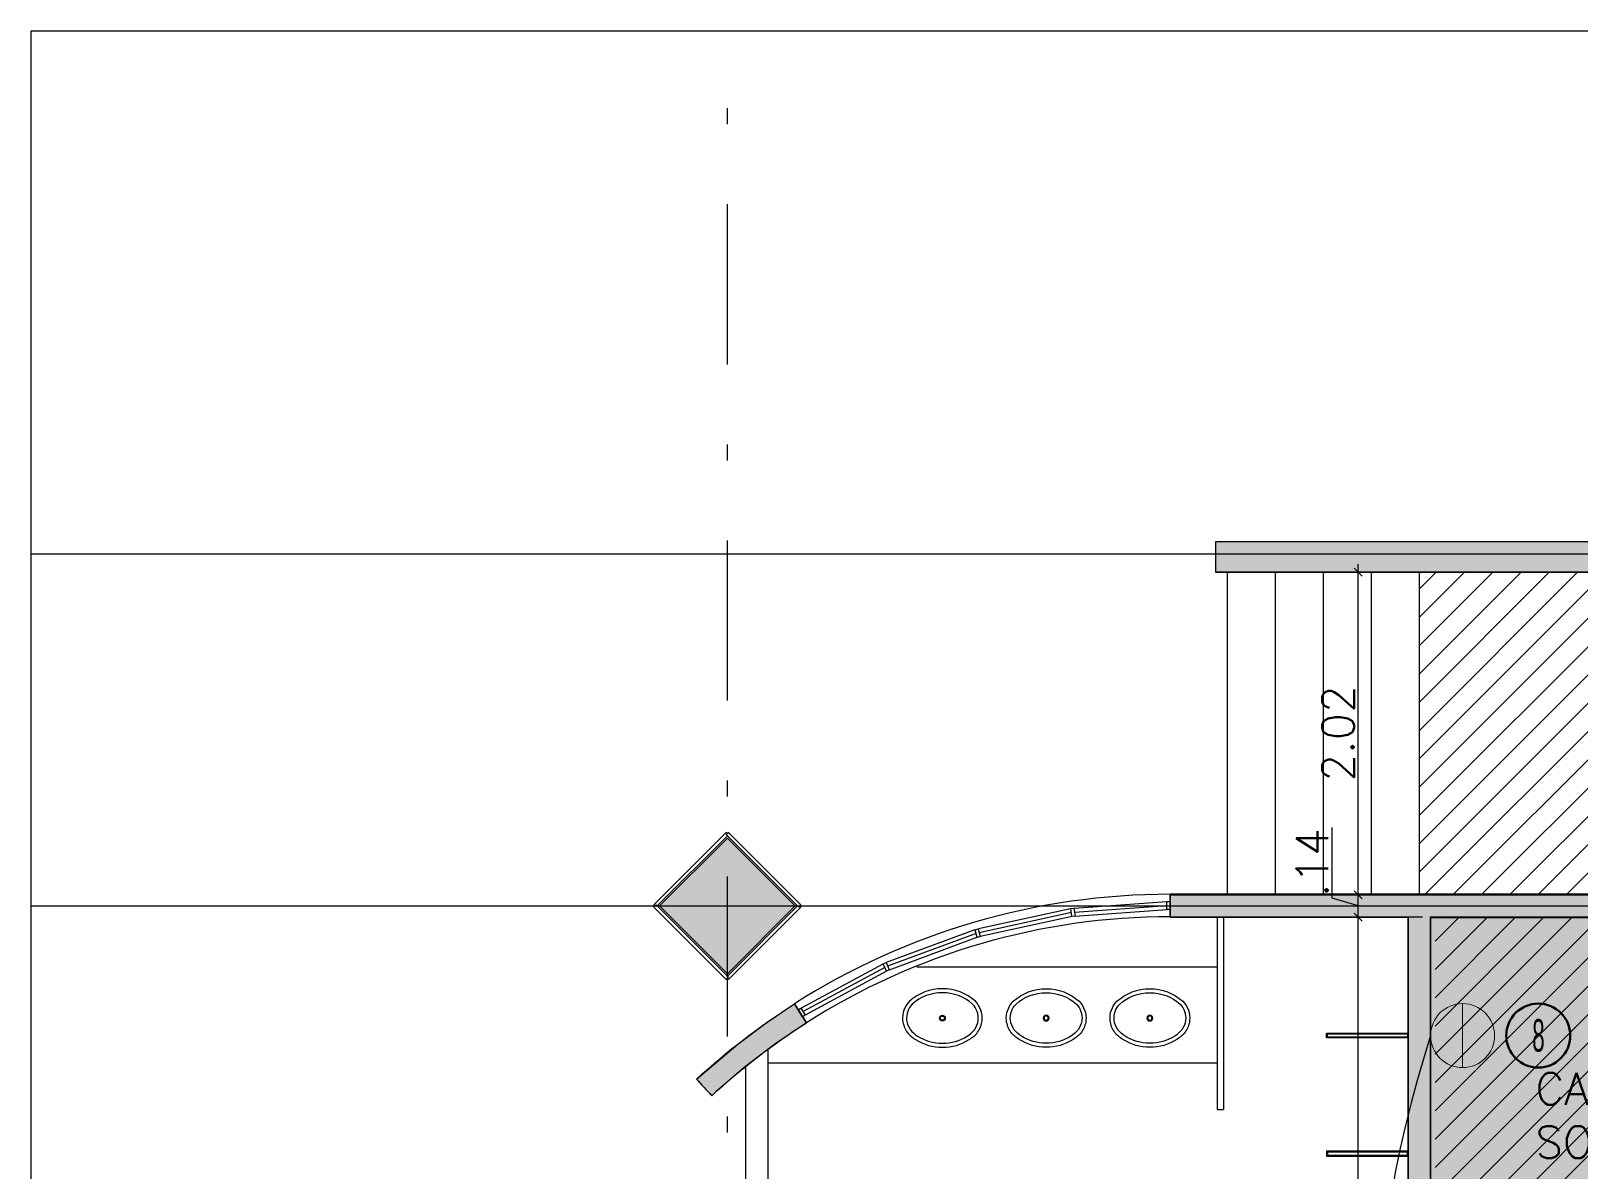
# Model space of a CAD drawing. Header units: millimetres. Extents: x 182 to 575, y -105 to 95.
# Drawn here: x 301.94 to 311.63, y -45.32 to -38.19 of the extents above; entities that cross this region are included whole.
import ezdxf

# ---------------------------------------------------------------- set-up
doc = ezdxf.new("R2010")
doc.units = ezdxf.units.MM
doc.header["$MEASUREMENT"] = 0
doc.linetypes.add('DASHDOT', pattern=[1, 0.5, -0.25, 0, -0.25])
for name, color, linetype in [('ALV_2', 2, 'Continuous'), ('auxiliar eletrica', 1, 'Continuous'), ('base', 253, 'Continuous'), ('construir', 10, 'Continuous'), ('Cota Nivel', 1, 'Continuous'), ('EIXOS', 31, 'DASHDOT'), ('FORRO', 253, 'Continuous'), ('LAY_2', 2, 'Continuous'), ('SAN', 1, 'Continuous'), ('SANFINAL', 7, 'Continuous'), ('XR_BL2_AND_MON-REV15$0$MARMORE', 7, 'Continuous')]:
    doc.layers.add(name, color=color, linetype=linetype)
for name, color, linetype, lineweight in [('eletroduto eletrica', 152, 'EL', 30), ('TEXTO ELETRICA', 2, 'Continuous', 20), ('Tomadas elétricas', 2, 'Continuous', 50)]:
    doc.layers.add(name, color=color, linetype=linetype, lineweight=lineweight)
doc.styles.add('SIMPLEX', font='simplex', dxfattribs={"height": 0.2})
doc.styles.get("Standard").update_dxf_attribs({"font": 'romans.shx'})
doc.styles.add('TECNO', font='technic_.ttf', dxfattribs={"width": 0.7})
doc.linetypes.add('EL', pattern='A,0.5,-0.2,["EL",Standard,S=0.1,R=0,X=-0.08,Y=-0.05],-0.175', length=0.875)
doc.dimstyles.new('SA-25', dxfattribs={"dimtxt": 0.05, "dimasz": 0.05, "dimexe": 0.025, "dimexo": 0.05, "dimgap": 0.025, "dimtad": 1, "dimzin": 4, "dimdsep": 46, "dimtxsty": 'SIMPLEX', "dimblk": 'OBLIQUE', "dimcen": 0.025, "dimdle": 0.05, "dimclrt": 2, "dimaunit": 1, "dimadec": 3, "dimazin": 0, "dimtfac": 1, "dimtofl": 0, "dimtmove": 0, "dimatfit": 3, "dimldrblk": 'OPEN30', "dimfxl": 1, "dimtolj": 1, "dimtzin": 0, "dimarcsym": 0})
pattern_1 = [(45, (0, -50), (-0.08838835, 0.08838835), [])]

# ---------------------------------------------------------------- blocks, each defined once
blk = doc.blocks.new('XR_BL2_AND_MON-REV15$0$P50X50')
at = {"layer": 'base'}
blk.add_hatch(color=256, dxfattribs=at).paths.add_polyline_path([(0, -0.4243), (0.4243, 0), (0, 0.4243), (-0.4243, 0)])
at = {"layer": 'base', "linetype": 'ByBlock'}
blk.add_lwpolyline([(0, -0.4243), (0.4243, 0), (0, 0.4243), (-0.4243, 0)], close=True, dxfattribs=at)
blk = doc.blocks.new('XR_BL2_AND_MON-REV15$0$PILAR 60X60_45')
at = {"layer": 'base'}
blk.add_blockref('XR_BL2_AND_MON-REV15$0$P50X50', (0, 0), dxfattribs=at)
blk = doc.blocks.new('XR_BL2_AND_MON-REV15$0$P_M')
at = {"layer": 'XR_BL2_AND_MON-REV15$0$MARMORE'}
for p, q in [((-0.0071, 0.0354), (-0.4596, -0.4172)), ((0.0071, 0.0212), (-0.4455, -0.4313)), ((0.0071, 0.0212), (-0.0071, 0.0354)), ((0, 0.0283), (0.0071, 0.0354)), ((0.4384, -0.4243), (0, 0.0141)), ((-0.4525, -0.4243), (-0.4596, -0.4172)), ((-0.4525, -0.4243), (-0.4596, -0.4313)), ((-0.4596, -0.4313), (-0.0071, -0.8839)), ((-0.4525, -0.4243), (-0.4455, -0.4313)), ((-0.4384, -0.4243), (0, -0.8627)), ((-0.0071, -0.8697), (0.4455, -0.4172)), ((0.4455, -0.4172), (0.4596, -0.4313)), ((0.4525, -0.4243), (0.4596, -0.4172)), ((-0.0071, -0.8697), (0.0071, -0.8839)), ((0, -0.8768), (-0.0071, -0.8839))]:
    blk.add_line(p, q, dxfattribs=at)
for points in [[(0.4596, -0.4172), (0.0071, 0.0354)], [(0.0071, -0.8839), (0.4596, -0.4313)]]:
    blk.add_lwpolyline(points, dxfattribs=at)
blk = doc.blocks.new('Cuba01_pl')
at = {"layer": 'SAN'}
for radius in [0.018, 0.013]:
    blk.add_circle((0, 0), radius, dxfattribs=at)
at = {"layer": 'SANFINAL'}
for centre, radius, start, end in [((-0.0706, -0.0303), 0.1909, 120.72503, 141.48411), ((-0.0706, -0.0303), 0.1659, 120.57547, 141.25329), ((-0.0022, -0.1243), 0.3068, 89.5504, 122.73751), ((-0.0022, -0.1243), 0.2818, 89.5504, 122.82801), ((0.0022, -0.1243), 0.3068, 57.26249, 90.4496), ((0.0022, -0.1243), 0.2818, 57.17199, 90.4496), ((0.0706, -0.0303), 0.1659, 38.74671, 59.42453), ((0.0706, -0.0303), 0.1909, 38.51589, 59.27497), ((-0.0974, 0.0005), 0.1517, 174.45244, 224.38195), ((-0.0906, -0.0037), 0.1589, 144.52318, 173.17666), ((-0.0974, 0.0005), 0.1267, 174.57802, 224.00207), ((-0.0906, -0.0037), 0.1339, 144.80474, 173.05731), ((0.0974, 0.0005), 0.1267, 315.99793, 5.42198), ((0.0906, -0.0037), 0.1339, 6.94269, 35.19526), ((0.0974, 0.0005), 0.1517, 315.61805, 5.54756), ((0.0906, -0.0037), 0.1589, 6.82334, 35.47682), ((-0.0024, 0.1229), 0.2809, 228.50405, 270.48382), ((0.0024, 0.1229), 0.2809, 269.51618, 311.49595), ((-0.0024, 0.1229), 0.3059, 228.32438, 270.48382), ((0.0024, 0.1229), 0.3059, 269.51618, 311.67562)]:
    blk.add_arc(centre, radius, start, end, dxfattribs=at)
blk = doc.blocks.new('_Oblique')
at = {"color": 0, "linetype": 'ByBlock', "lineweight": -2}
blk.add_line((-0.5, -0.5), (0.5, 0.5), dxfattribs=at)
blk = doc.blocks.new('*D139')
at = {"layer": 'Cota Nivel', "color": 0, "lineweight": -2, "transparency": 16777216}
for p, q in [((301.9892, -41.4534), (315.5985, -41.4534)), ((315.5735, -41.4034), (315.5735, -43.7034)), ((301.9892, -43.6534), (315.5985, -43.6534))]:
    blk.add_line(p, q, dxfattribs=at)
at = {"layer": 'Defpoints', "color": 0, "transparency": 16777216}
for p in [(301.9392, -41.4534), (301.9392, -43.6534), (315.5735, -43.6534)]:
    blk.add_point(p, dxfattribs=at)
at = {"layer": 'Cota Nivel', "color": 0, "lineweight": -2, "transparency": 16777216, "xscale": 0.05, "yscale": 0.05, "zscale": 0.05}
for p, rotation in [((315.5735, -41.4534), 90), ((315.5735, -43.6534), 270)]:
    blk.add_blockref('_Oblique', p, dxfattribs=dict(at, rotation=rotation))
at = {"layer": 'Cota Nivel', "color": 2, "transparency": 16777216, "insert": (315.4485, -42.5534), "char_height": 0.2, "attachment_point": 5, "rotation": 90, "style": 'SIMPLEX'}
blk.add_mtext('\\A1;2.20', dxfattribs=at)
blk = doc.blocks.new('_Open30')
at = {"color": 0, "linetype": 'ByBlock', "lineweight": -2}
for p, q in [((-1, 0.27), (0, 0)), ((0, 0), (-1, -0.27)), ((0, 0), (-1, 0))]:
    blk.add_line(p, q, dxfattribs=at)
blk = doc.blocks.new('*D140')
at = {"layer": 'Cota Nivel', "color": 0, "lineweight": -2, "transparency": 16777216}
for p, q in [((301.9892, -43.6534), (315.5985, -43.6534)), ((315.5735, -43.6034), (315.5735, -52.3034)), ((301.9892, -52.2534), (315.5985, -52.2534))]:
    blk.add_line(p, q, dxfattribs=at)
at = {"layer": 'Defpoints', "color": 0, "transparency": 16777216}
for p in [(301.9392, -43.6534), (301.9392, -52.2534), (315.5735, -52.2534)]:
    blk.add_point(p, dxfattribs=at)
at = {"layer": 'Cota Nivel', "color": 0, "lineweight": -2, "transparency": 16777216, "xscale": 0.05, "yscale": 0.05, "zscale": 0.05}
for p, rotation in [((315.5735, -43.6534), 90), ((315.5735, -52.2534), 270)]:
    blk.add_blockref('_Oblique', p, dxfattribs=dict(at, rotation=rotation))
at = {"layer": 'Cota Nivel', "color": 2, "transparency": 16777216, "insert": (315.4485, -47.9534), "char_height": 0.2, "attachment_point": 5, "rotation": 90, "style": 'SIMPLEX'}
blk.add_mtext('\\A1;8.60', dxfattribs=at)
blk = doc.blocks.new('*D130')
at = {"layer": 'Cota Nivel', "color": 0, "lineweight": -2, "transparency": 16777216}
for p, q in [((310.2316, -47.6688), (310.2316, -43.6734)), ((310.6355, -43.7234), (310.2066, -43.7234)), ((310.6405, -47.6188), (310.2066, -47.6188))]:
    blk.add_line(p, q, dxfattribs=at)
at = {"layer": 'Defpoints', "color": 0, "transparency": 16777216}
for p in [(310.2316, -43.7234), (310.6855, -43.7234, 195.166), (310.6905, -47.6188, 195.166)]:
    blk.add_point(p, dxfattribs=at)
at = {"layer": 'Cota Nivel', "color": 0, "lineweight": -2, "transparency": 16777216, "xscale": 0.05, "yscale": 0.05, "zscale": 0.05}
for p, rotation in [((310.2316, -43.7234), 90), ((310.2316, -47.6188), 270)]:
    blk.add_blockref('_Oblique', p, dxfattribs=dict(at, rotation=rotation))
at = {"layer": 'Cota Nivel', "color": 2, "transparency": 16777216, "insert": (310.1066, -45.6711), "char_height": 0.2, "attachment_point": 5, "rotation": 90, "style": 'SIMPLEX'}
blk.add_mtext('\\A1;3.90', dxfattribs=at)
blk = doc.blocks.new('*D131')
at = {"layer": 'Cota Nivel', "color": 0, "lineweight": -2, "transparency": 16777216}
for p, q in [((310.0691, -43.6046), (310.0691, -43.1642)), ((310.5658, -43.5834), (310.2066, -43.5834)), ((310.2316, -43.7734), (310.2316, -43.5334)), ((310.2316, -43.6534), (310.0691, -43.6046)), ((310.6355, -43.7234), (310.2066, -43.7234))]:
    blk.add_line(p, q, dxfattribs=at)
at = {"layer": 'Defpoints', "color": 0, "transparency": 16777216}
for p in [(310.2316, -43.5834), (310.6158, -43.5834), (310.6855, -43.7234, 195.166)]:
    blk.add_point(p, dxfattribs=at)
at = {"layer": 'Cota Nivel', "color": 0, "lineweight": -2, "transparency": 16777216, "xscale": 0.05, "yscale": 0.05, "zscale": 0.05}
for p, rotation in [((310.2316, -43.5834), 90), ((310.2316, -43.7234), 270)]:
    blk.add_blockref('_Oblique', p, dxfattribs=dict(at, rotation=rotation))
at = {"layer": 'Cota Nivel', "color": 2, "transparency": 16777216, "insert": (309.9441, -43.3844), "char_height": 0.2, "attachment_point": 5, "rotation": 90, "style": 'SIMPLEX'}
blk.add_mtext('\\A1;.14', dxfattribs=at)
blk = doc.blocks.new('*D132')
at = {"layer": 'Cota Nivel', "color": 0, "lineweight": -2, "transparency": 16777216}
for p, q in [((310.2316, -43.6334), (310.2316, -41.5184)), ((310.5658, -41.5684), (310.2066, -41.5684)), ((310.5658, -43.5834), (310.2066, -43.5834))]:
    blk.add_line(p, q, dxfattribs=at)
at = {"layer": 'Defpoints', "color": 0, "transparency": 16777216}
for p in [(310.2316, -41.5684), (310.6158, -41.5684), (310.6158, -43.5834)]:
    blk.add_point(p, dxfattribs=at)
at = {"layer": 'Cota Nivel', "color": 0, "lineweight": -2, "transparency": 16777216, "xscale": 0.05, "yscale": 0.05, "zscale": 0.05}
for p, rotation in [((310.2316, -41.5684), 90), ((310.2316, -43.5834), 270)]:
    blk.add_blockref('_Oblique', p, dxfattribs=dict(at, rotation=rotation))
at = {"layer": 'Cota Nivel', "color": 2, "transparency": 16777216, "insert": (310.1066, -42.5759), "char_height": 0.2, "attachment_point": 5, "rotation": 90, "style": 'SIMPLEX'}
blk.add_mtext('\\A1;2.02', dxfattribs=at)
blk = doc.blocks.new('127')
at = {"layer": 'Tomadas elétricas', "color": 82, "lineweight": 9, "ltscale": 0.3}
blk.add_line((-9048.18, 7415.71), (-9048.18, 7428.51), dxfattribs=at)
blk.add_circle((-9048.18, 7422.11), 6.4, dxfattribs=at)

msp = doc.modelspace()

# ---------------------------------------------------------------- hatches: boundary and pattern name
at = {"layer": 'base'}
for points in [[(312.4708, -41.5684), (312.4708, -41.6184), (312.6108, -41.6184), (312.6108, -41.3784), (309.3408, -41.3784), (309.3408, -41.5684)], [(307.4858, -47.8809), (307.4858, -46.134), (307.3158, -46.134), (307.3158, -46.224), (307.3458, -46.224), (307.3458, -49.6777), (307.3158, -49.6777), (307.3158, -49.7677), (307.4858, -49.7677), (307.4858, -48.0209), (310.5455, -48.0209), (310.5455, -52.1809), (309.0579, -52.1809), (309.0579, -52.3209), (310.7355, -52.3209), (310.7355, -52.1809), (310.6855, -52.1809), (310.6855, -50.4191), (312.4458, -50.4191), (312.4458, -51.9216), (312.5408, -51.8266), (312.6358, -51.9216), (312.6358, -47.6409), (311.5355, -47.6409), (311.5355, -47.7809), (312.4458, -47.7809), (312.4458, -50.2791), (310.6855, -50.2791), (310.6855, -47.7809), (310.7355, -47.7809), (310.7355, -47.6409), (310.6855, -47.6409), (310.6855, -43.7209), (312.1866, -43.7209), (312.1166, -43.6509), (312.1866, -43.5809), (309.0579, -43.5809), (309.0579, -43.7209), (310.5455, -43.7209), (310.5455, -47.8809)], [(306.1927, -44.839), (306.0979, -44.736), (306.3562, -44.5161), (306.5473, -44.3741), (306.7095, -44.2654), (306.7846, -44.3836), (306.5875, -44.5172), (306.3967, -44.6629), (306.2164, -44.8174)]]:
    msp.add_hatch(color=256, dxfattribs=at).paths.add_polyline_path(points)
at = {"layer": 'construir'}
h = msp.add_hatch(dxfattribs=at)
h.set_pattern_fill('ANSI31', color=256)
h.set_pattern_definition(pattern_1)
edge = h.paths.add_edge_path()
edge.add_line((325.0408, -42.9859), (325.0408, -41.5684))
edge.add_line((325.0408, -41.5684), (321.9241, -41.5684))
edge.add_line((321.9241, -41.5684), (321.9241, -41.4784))
edge.add_line((321.9241, -41.4784), (312.6108, -41.4784))
edge.add_line((312.6108, -41.4784), (312.6108, -43.2991))
edge.add_line((312.6108, -43.2991), (312.9651, -43.6534))
edge.add_line((312.9651, -43.6534), (312.5358, -44.0826))
edge.add_line((312.5358, -44.0826), (312.1491, -43.7284))
edge.add_line((312.1491, -43.7284), (310.7128, -43.7271))
edge.add_line((310.7128, -43.7271), (310.7128, -47.6396))
edge.add_line((310.7128, -47.6396), (312.6358, -47.6388))
edge.add_line((312.6358, -47.6388), (312.6358, -47.077))
edge.add_arc((325.0259, -63.7934), 20.8076, 89.95894, 126.54546, ccw=False)
h = msp.add_hatch(dxfattribs=at)
h.set_pattern_fill('ANSI31', color=256)
h.set_pattern_definition(pattern_1)
h.paths.add_polyline_path([(311.7108, -41.6984), (311.7108, -41.6584), (312.4708, -41.6584), (312.4708, -41.6184), (312.4708, -41.5684), (310.6158, -41.5684), (310.6158, -43.5809), (312.1466, -43.5809), (312.4708, -43.2567), (312.4708, -43.2184), (312.4708, -43.1784), (311.7108, -43.1784), (311.7108, -43.1384, -0.398181), (312.4716, -42.4184, -0.398181)])
h.paths.add_polyline_path([(312.6108, -41.6684), (312.5108, -41.6684), (312.5108, -41.6584), (312.4708, -41.6584), (312.4708, -41.6984), (312.3908, -41.6984), (312.3908, -41.7784), (311.7908, -41.7784), (311.7908, -41.6984), (311.7108, -41.6984, 0.398181), (312.4716, -42.4184, 0.398181), (311.7108, -43.1384), (311.7908, -43.1384), (311.7908, -43.0584), (312.3908, -43.0584), (312.3908, -43.1384), (312.4708, -43.1384), (312.4708, -43.1784), (312.5108, -43.1784), (312.5108, -43.1684), (312.6108, -43.1684)])
at = {"layer": 'FORRO', "transparency": 33554602}
h = msp.add_hatch(color=256, dxfattribs=at)
h.dxf.hatch_style = 1
h.paths.add_polyline_path([(315.0651, -44.0918), (318.3666, -44.0918), (318.3666, -52.1584), (317.2461, -52.1584), (317.2753, -52.2034), (337.1666, -52.2034), (337.4408, -51.9291), (337.4408, -47.6484), (339.3689, -47.6163), (339.3689, -43.7234), (337.9375, -43.7234), (337.5408, -44.1201), (337.0812, -43.6463), (337.4708, -43.2567), (337.4708, -41.4784), (312.6108, -41.5684), (312.6358, -43.2817), (313.0004, -43.6463), (312.5479, -44.113), (312.1416, -43.7209), (310.6855, -43.7234), (310.6855, -47.6434), (312.6358, -47.6434), (312.6408, -51.9291), (312.9151, -52.2034), (317.2753, -52.2034), (317.2461, -52.1584), (315.0651, -52.1584)])
h.paths.add_polyline_path([(319.2151, -44.0918), (324.6166, -44.0918), (324.6166, -52.1584), (319.2151, -52.1584)], flags=16)
h.paths.add_polyline_path([(325.4651, -44.0918), (330.8666, -44.0918), (330.8666, -52.1584), (325.4651, -52.1584)], flags=16)
h.paths.add_polyline_path([(331.7151, -44.0918), (335.0166, -44.0918), (335.0166, -52.1584), (331.7151, -52.1584)], flags=16)

# ---------------------------------------------------------------- linework, layer by layer
at = {"layer": 'ALV_2'}
msp.add_line((310.6158, -43.5784, 195.166), (310.6158, -41.5684, 195.166), dxfattribs=at)
at = {"layer": 'base'}
for p, q in [((309.3408, -41.3784, 195.166), (309.3408, -41.5684, 195.166)), ((312.6108, -41.3784, 195.166), (309.3408, -41.3784, 195.166)), ((312.4708, -41.5684, 195.166), (309.3408, -41.5684, 195.166)), ((309.4158, -43.5834), (309.4158, -41.5684)), ((309.7158, -43.5834), (309.7158, -41.5684)), ((310.0158, -43.5834), (310.0158, -41.5684)), ((310.3158, -43.5784, 195.166), (310.3158, -41.5684, 195.166)), ((310.3158, -43.5834), (310.3158, -41.5684)), ((310.3158, -43.5784, 195.166), (310.3158, -41.5684, 195.166)), ((310.6158, -43.5784, 195.166), (310.6158, -41.5684, 195.166)), ((310.6158, -43.5834), (310.6158, -41.5684)), ((309.0579, -43.5809, 195.166), (312.1866, -43.5809, 195.166)), ((309.0579, -43.7209, 292.7495), (309.0579, -43.5809, 292.7495)), ((309.0579, -43.5834, 195.166), (312.1866, -43.5834, 195.166)), ((308.4349, -43.6707, 195.201), (307.859, -43.796, 195.2193)), ((308.4582, -43.6675, 195.201), (309.0361, -43.6266, 191.9406)), ((308.46, -43.6924, 195.201), (309.0379, -43.6516, 191.9406)), ((308.4618, -43.7174, 195.201), (309.0397, -43.6765, 191.9406)), ((308.4402, -43.6952, 195.201), (307.8643, -43.8205, 195.2193)), ((308.4455, -43.7196, 195.201), (307.8697, -43.8449, 195.2193)), ((309.0579, -43.7209, 195.166), (310.5455, -43.7209, 195.166)), ((309.0579, -43.7234, 195.166), (310.5455, -43.7234, 195.166)), ((309.3508, -43.7259, 23.7364), (309.3508, -44.9259, 23.7364)), ((309.3908, -43.7259, 23.7364), (309.3908, -44.9259, 23.7364)), ((310.5455, -47.8834, 195.166), (310.5455, -43.7234, 195.166)), ((310.6855, -47.6434, 195.166), (310.6855, -43.7234, 195.166)), ((310.6855, -43.7234, 195.166), (312.1866, -43.7234, 195.166)), ((307.8364, -43.8024, 195.2193), (307.2837, -44.007, 195.2193)), ((307.8451, -43.8259, 195.2193), (307.2923, -44.0304, 195.2193)), ((307.8538, -43.8493, 195.2193), (307.301, -44.0539, 195.2193)), ((307.2622, -44.0165, 195.2193), (306.7522, -44.2919, 195.2193)), ((307.274, -44.0385, 195.2193), (306.764, -44.3139, 195.2193)), ((307.2859, -44.0605, 195.2193), (306.7759, -44.3359, 195.2193)), ((307.474, -44.034, 197.502), (309.3508, -44.034, 197.502)), ((306.7846, -44.3836, 195.166), (306.7095, -44.2654, 195.2726)), ((306.5458, -46.224, 195.166), (306.5458, -44.5476, 195.166)), ((306.5458, -44.634, 197.502), (309.3508, -44.634, 197.502)), ((306.4058, -46.224, 195.166), (306.4058, -44.6555, 195.166)), ((309.3508, -44.9259, 23.7364), (309.3908, -44.9259, 23.7364))]:
    msp.add_line(p, q, dxfattribs=at)
for points in [[(348.455, -54.9696), (301.9392, -54.9696), (301.9392, -38.1867), (348.455, -38.1867)], [(312.4708, -41.5684), (312.4708, -41.6184), (312.6108, -41.6184), (312.6108, -41.3784), (309.3408, -41.3784), (309.3408, -41.5684)], [(308.4634, -43.7172), (308.4436, -43.7199), (308.4368, -43.6704), (308.4566, -43.6677)], [(309.0579, -43.6759), (309.0379, -43.6759), (309.0379, -43.6259), (309.0579, -43.6259)], [(309.0579, -43.6759), (309.0379, -43.6759), (309.0379, -43.6259), (309.0579, -43.6259)], [(307.8711, -43.8445), (307.8518, -43.8499), (307.8383, -43.8018), (307.8576, -43.7964)], [(307.3024, -44.0533), (307.2841, -44.0614), (307.264, -44.0156), (307.2823, -44.0076)], [(306.1927, -44.839), (306.0979, -44.736), (306.3562, -44.5161), (306.5473, -44.3741), (306.7095, -44.2654), (306.7846, -44.3836), (306.5875, -44.5172), (306.3967, -44.6629), (306.2164, -44.8174)], [(306.7772, -44.3351), (306.7603, -44.3457), (306.7338, -44.3033), (306.7508, -44.2927)], [(306.7772, -44.3351), (306.7603, -44.3457), (306.7338, -44.3033), (306.7508, -44.2927)], [(310.0355, -44.4484), (310.5455, -44.4484), (310.5455, -44.4784), (310.0355, -44.4784)], [(310.0405, -44.4534), (310.5405, -44.4534), (310.5405, -44.4734), (310.0405, -44.4734)], [(310.0355, -45.2159), (310.5455, -45.2159), (310.5455, -45.1859), (310.0355, -45.1859)], [(310.0405, -45.2109), (310.5405, -45.2109), (310.5405, -45.1909), (310.0405, -45.1909)]]:
    msp.add_lwpolyline(points, close=True, dxfattribs=at)
for points in [[(312.1866, -43.5809), (309.0579, -43.5809), (309.0579, -43.7209), (310.5455, -43.7209), (310.5455, -47.8809), (307.4858, -47.8809), (307.4858, -46.134), (307.3158, -46.134), (307.3158, -46.224), (307.3458, -46.224), (307.3458, -49.6777), (307.3158, -49.6777), (307.3158, -49.7677), (307.4858, -49.7677), (307.4858, -48.0209), (310.5455, -48.0209), (310.5455, -52.1809), (309.0579, -52.1809), (309.0579, -52.3209), (310.7355, -52.3209), (310.7355, -52.1809), (310.6855, -52.1809), (310.6855, -50.4191), (312.4458, -50.4191)], [(312.4458, -50.2791), (310.6855, -50.2791), (310.6855, -47.7809), (310.7355, -47.7809), (310.7355, -47.6409), (310.6855, -47.6409), (310.6855, -43.7209), (312.1866, -43.7209)]]:
    msp.add_lwpolyline(points, dxfattribs=at)
for points in [[(306.0979, -44.736, -0.04423), (306.7095, -44.2655, -0.03068)], [(306.1927, -44.839, -0.04426), (306.7847, -44.3836, -0.030651)]]:
    msp.add_lwpolyline(points, format="xyb", dxfattribs=at)
for centre, radius, start, end in [((309.0553, -47.9422), 4.3614, 89.96551, 122.53795), ((309.058, -47.9515), 4.2306, 90.00102, 122.50351), ((321.6863, -30.4788), 21.125, 222.446, 222.82572)]:
    msp.add_arc(centre, radius, start, end, dxfattribs=at)
at = {"layer": 'construir'}
msp.add_line((310.6158, -43.5784, 195.166), (310.6158, -41.5684, 195.166), dxfattribs=at)
msp.add_lwpolyline([(312.1916, -43.7284), (310.6855, -43.7284), (310.6855, -47.6434), (312.6358, -47.6434)], dxfattribs=at)
at = {"layer": 'EIXOS', "linetype": 'DASHDOT', "ltscale": 2}
for p, q in [((306.2908, -54.9696), (306.2908, -38.1867)), ((301.9392, -41.4534), (348.455, -41.4534)), ((301.9392, -43.6534), (348.455, -43.6534))]:
    msp.add_line(p, q, dxfattribs=at)
at = {"layer": 'eletroduto eletrica'}
msp.add_arc((317.7683, -46.7479, 195.166), 7.4422, 162.12295, 197.87705, dxfattribs=at)
at = {"layer": 'FORRO', "color": 2, "elevation": 195.166}
msp.add_lwpolyline([(310.6855, -43.7234), (310.6855, -47.6434), (312.6358, -47.6434), (312.6408, -51.9291), (312.9151, -52.2034), (337.1666, -52.2034), (337.4408, -51.9291), (337.4408, -47.6484), (339.3689, -47.6163), (339.3689, -43.7234), (337.9375, -43.7234), (337.5408, -44.1201), (337.0812, -43.6463), (337.4708, -43.2567), (337.4708, -41.4784), (312.6108, -41.5684), (312.6358, -43.2817), (313.0004, -43.6463), (312.5479, -44.113), (312.1416, -43.7209)], close=True, dxfattribs=at)
at = {"layer": 'Tomadas elétricas', "color": 82, "ltscale": 0.3}
msp.add_circle((311.3581, -44.4634, 195.166), 0.2, dxfattribs=at)

# ---------------------------------------------------------------- block references
at = {"layer": 'auxiliar eletrica', "xscale": 0.03125, "yscale": 0.03125, "zscale": 0.03125}
msp.add_blockref('127', (593.6409, -276.4045, 195.166), dxfattribs=at)
at = {"layer": 'base'}
for name, p, rotation in [('XR_BL2_AND_MON-REV15$0$P_M', (305.8666, -43.6534), 89.99999999999999), ('Cuba01_pl', (307.6345, -44.3542, 197.502), 180)]:
    msp.add_blockref(name, p, dxfattribs=dict(at, rotation=rotation))
at = {"layer": 'base', "xscale": -1}
for name, p, rotation in [('XR_BL2_AND_MON-REV15$0$PILAR 60X60_45', (306.2908, -43.6534), 90), ('Cuba01_pl', (308.2829, -44.3542, 197.502), 180), ('Cuba01_pl', (308.9309, -44.3542, 197.502), 180)]:
    msp.add_blockref(name, p, dxfattribs=dict(at, rotation=rotation))

# ---------------------------------------------------------------- texts
at = {"layer": 'LAY_2', "insert": (311.3402, -44.6958, 195.166), "char_height": 0.2, "attachment_point": 1}
msp.add_mtext_dynamic_manual_height_columns('CABINE SOM', width=1.519983, gutter_width=1, heights=[0], dxfattribs=at)
at = {"layer": 'TEXTO ELETRICA', "color": 114, "ltscale": 1.8, "true_color": 0x139b48, "insert": (311.3591, -44.3604, 195.166), "char_height": 0.20372, "attachment_point": 2, "style": 'TECNO'}
msp.add_mtext_dynamic_manual_height_columns('{\\W0.6;8}', width=1.268215, gutter_width=1.181, heights=[0], dxfattribs=at)

# ---------------------------------------------------------------- dimensions: what is measured, and where the dimension line sits
at = {"layer": 'Cota Nivel'}
dim = msp.add_linear_dim(base=(315.5735, -43.6534), p1=(301.9392, -41.4534), p2=(301.9392, -43.6534), angle=90, dimstyle='SA-25', dxfattribs=at)
dim.commit()
dim.dimension.update_dxf_attribs({"geometry": '*D139', "text_midpoint": (315.4485, -42.5534)})
for base, p1, p2, picture, middle in [((310.23164176, -41.5683801356), (310.6158191932, -43.5833801356), (310.6158191932, -41.5683801356), '*D132', (310.10664176, -42.5758801356)), ((310.2316, -43.5834), (310.6855, -43.7234, 195.166), (310.6158, -43.5834), '*D131', (309.9441, -43.5796)), ((315.5735, -52.2534), (301.9392, -43.6534), (301.9392, -52.2534), '*D140', (315.4485, -47.9534)), ((310.2316, -43.7234), (310.6905, -47.6188, 195.166), (310.6855, -43.7234, 195.166), '*D130', (310.1066, -45.6711))]:
    dim = msp.add_linear_dim(base=base, p1=p1, p2=p2, angle=90, dimstyle='SA-25', override={"dimtmove": 1}, dxfattribs=at)
    dim.commit()
    dim.dimension.update_dxf_attribs({"geometry": picture, "text_midpoint": middle})

doc.saveas('drawing.dxf')
